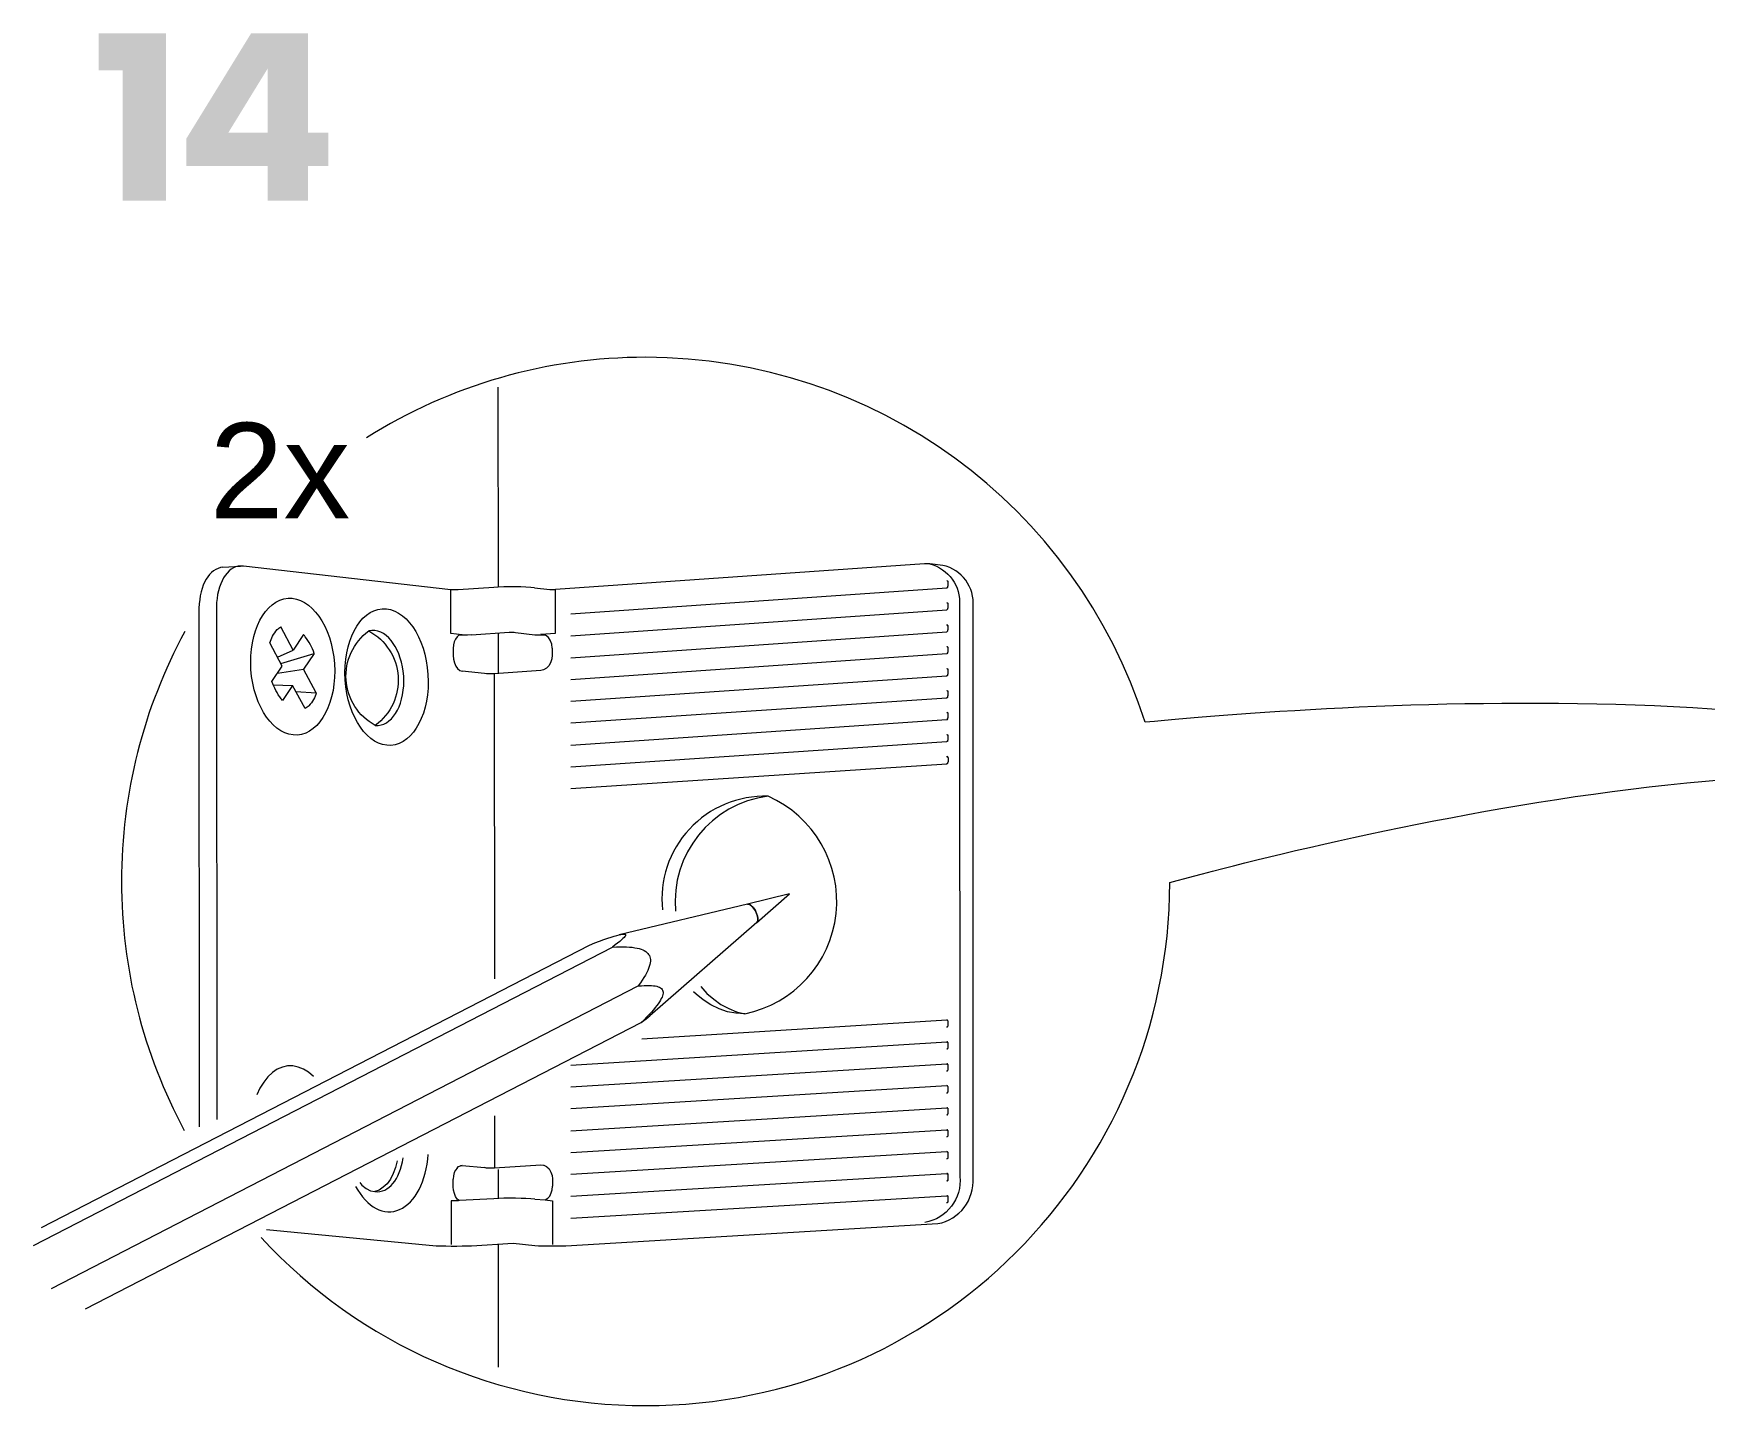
# Model space of a CAD drawing. Header units: metres. Extents: x -11.5 to 7.4, y -3.8 to 5.9.
# Drawn here: x 5.7951 to 6.0726, y -1.0274 to -0.7994 of the extents above; entities that cross this region are included whole.
import ezdxf

# ---------------------------------------------------------------- set-up
doc = ezdxf.new("R2010")
doc.units = ezdxf.units.M
doc.header["$MEASUREMENT"] = 0
doc.layers.add('PDF18_Geometry_Num_Penna__7_Num_Penna__7', color=7, linetype='Continuous', lineweight=18)
doc.layers.add('PDF18_Text_Num_Penna__7_Num_Penna__7', color=7, linetype='Continuous', lineweight=18)
doc.styles.add('GENERATED_STYLE_1', font='')
doc.styles.get('GENERATED_STYLE_1').set_extended_font_data('Arial')

msp = doc.modelspace()

# ---------------------------------------------------------------- hatches: boundary and pattern name
at = {"layer": 'PDF18_Geometry_Num_Penna__7_Num_Penna__7', "linetype": 'Continuous', "lineweight": 18}
msp.add_hatch(color=7, dxfattribs=at).paths.add_polyline_path([(5.8099, -0.80556), (5.8099, -0.82724), (5.81712, -0.82724), (5.81712, -0.79945), (5.80591, -0.79945), (5.80591, -0.80556)])
h = msp.add_hatch(color=7, dxfattribs=at)
h.paths.add_polyline_path([(5.83123, -0.79945), (5.82051, -0.81688), (5.82051, -0.82149), (5.834, -0.82149), (5.834, -0.82724), (5.84071, -0.82724), (5.84071, -0.82149), (5.84406, -0.82149), (5.84406, -0.81596), (5.84071, -0.81596), (5.84071, -0.79945)])
h.paths.add_polyline_path([(5.834, -0.81596), (5.82744, -0.81596), (5.834, -0.80527)], flags=0)

# ---------------------------------------------------------------- linework, layer by layer
at = {"layer": 'PDF18_Geometry_Num_Penna__7_Num_Penna__7', "color": 7, "linetype": 'Continuous', "lineweight": 18, "flags": 128}
for points in [[(5.97973, -0.91386, 0.326341), (5.89678, -0.85325, 0.141943), (5.85043, -0.8666)], [(5.86198, -1.00081), (5.86271, -1.00086), (5.86359, -1.00086), (5.86446, -1.00091), (5.86539, -1.00091), (5.86627, -1.00086), (5.86709, -1.00086), (5.86787, -1.00081), (5.87474, -1.0004), (5.87839, -1.00076), (5.87897, -1.00081), (5.87963, -1.00086), (5.88041, -1.00086), (5.8812, -1.00086), (5.88202, -1.00086), (5.8828, -1.00086), (5.88351, -1.00081), (5.94529, -0.99715, 0.381547), (5.95115, -0.98951), (5.95115, -0.89467, 0.378259), (5.94613, -0.88781), (5.94396, -0.88755), (5.9435, -0.88755), (5.94308, -0.88755)], [(5.94396, -0.88756, -0.36669), (5.9489, -0.89447), (5.94896, -0.9893, -0.394098), (5.94314, -0.99695)], [(5.82023, -0.89881, 0.125421), (5.80972, -0.94031, 0.124935), (5.82015, -0.98166)], [(5.83617, -0.90409), (5.84174, -0.90242, 0.070991), (5.84023, -0.89965, 0.029785), (5.83995, -0.89931), (5.83823, -0.90187), (5.83617, -0.89803)], [(5.85181, -0.89864), (5.85128, -0.89864), (5.85079, -0.8987, -0.551709), (5.85187, -0.91439, -0.550377), (5.85079, -0.8987)], [(5.83814, -0.90776), (5.83646, -0.91025, -0.020759), (5.83622, -0.90995, -0.070506), (5.83468, -0.90712), (5.83642, -0.90455), (5.83435, -0.9007)], [(5.91324, -0.96229, 0.732133), (5.91711, -0.92616, 0.455899), (5.89956, -0.94505)], [(5.8329, -0.99946, 0.20955), (5.89678, -1.02737, 0.413602), (5.98383, -0.94049)]]:
    msp.add_lwpolyline(points, format="xyb", dxfattribs=at)
for points in [[(5.87223, -0.85822), (5.87226, -0.89142)], [(5.82657, -0.88812), (5.82948, -0.88792)], [(5.82998, -0.88792), (5.82971, -0.88792), (5.82948, -0.88792)], [(5.86441, -0.89189), (5.82998, -0.88792)], [(5.94308, -0.88755), (5.8818, -0.89184)], [(5.94679, -0.89033), (5.94686, -0.89039), (5.94695, -0.89044), (5.94695, -0.8906), (5.94695, -0.89127)], [(5.94695, -0.8905), (5.94679, -0.89033)], [(5.86627, -0.89932), (5.86441, -0.89912), (5.86441, -0.89189)], [(5.86565, -0.89189), (5.86528, -0.89189), (5.86481, -0.89189), (5.86441, -0.89189)], [(5.87829, -0.89152), (5.87769, -0.89148), (5.87689, -0.89142), (5.87602, -0.89138), (5.8751, -0.89138), (5.87417, -0.89138), (5.87322, -0.89138), (5.8723, -0.89142), (5.87154, -0.89148), (5.86565, -0.89189)], [(5.87829, -0.89152), (5.88083, -0.89184), (5.88103, -0.89184), (5.88129, -0.89184), (5.88155, -0.89184), (5.8818, -0.89184)], [(5.88016, -0.89942), (5.87974, -0.89927), (5.87934, -0.89922), (5.8818, -0.89906), (5.8818, -0.89184)], [(5.88434, -0.89586), (5.94679, -0.89152)], [(5.94692, -0.89142), (5.94679, -0.89152), (5.94686, -0.89152), (5.94695, -0.89142), (5.94695, -0.89127)], [(5.82258, -0.89489), (5.82264, -0.98107)], [(5.82548, -0.89467), (5.82554, -0.97984)], [(5.88434, -0.89953), (5.94679, -0.89519)], [(5.94695, -0.89416), (5.94679, -0.894)], [(5.94679, -0.89401), (5.94686, -0.89401), (5.94695, -0.89411), (5.94695, -0.89426), (5.94695, -0.89493)], [(5.94692, -0.89509), (5.94679, -0.89519), (5.94686, -0.89513), (5.94695, -0.89503), (5.94695, -0.89493)], [(5.86787, -0.89937), (5.87412, -0.89891)], [(5.87226, -0.89906), (5.87226, -0.90577)], [(5.87412, -0.89891), (5.87438, -0.89891), (5.87463, -0.89891), (5.87494, -0.89891), (5.87514, -0.89896)], [(5.87514, -0.89896), (5.87835, -0.89932)], [(5.8799, -0.89932), (5.87934, -0.89922)], [(5.88434, -0.90314), (5.94679, -0.89886)], [(5.94679, -0.89762), (5.94686, -0.89767), (5.94695, -0.89777), (5.94695, -0.89787), (5.94695, -0.89854)], [(5.94695, -0.89783), (5.94679, -0.89762)], [(5.94692, -0.89876), (5.94679, -0.89886), (5.94686, -0.8988), (5.94695, -0.8987), (5.94695, -0.89854)], [(5.8356, -0.90304), (5.83823, -0.90187)], [(5.86787, -0.89937), (5.8672, -0.89942), (5.86647, -0.89942), (5.86575, -0.89942), (5.86545, -0.89969), (5.86519, -0.90004), (5.86499, -0.90051), (5.86488, -0.90103), (5.86481, -0.90159), (5.86481, -0.90278)], [(5.86596, -0.89937), (5.86627, -0.89932), (5.86601, -0.89937), (5.86574, -0.89942)], [(5.88123, -0.90154), (5.88123, -0.90273), (5.8812, -0.90335), (5.88097, -0.90397), (5.88067, -0.90448), (5.8803, -0.9049), (5.87983, -0.90516), (5.87934, -0.90526), (5.87163, -0.90583)], [(5.87835, -0.89932), (5.87888, -0.89937), (5.87948, -0.89937), (5.88016, -0.89942)], [(5.88123, -0.90154), (5.8812, -0.90087), (5.88093, -0.90024), (5.88063, -0.89979), (5.88016, -0.89942)], [(5.94679, -0.90129), (5.94686, -0.90129), (5.94695, -0.90139), (5.94695, -0.90154), (5.94695, -0.90221)], [(5.94695, -0.90144), (5.94679, -0.90129)], [(5.84174, -0.90242), (5.83995, -0.90507)], [(5.86481, -0.90278), (5.86488, -0.9034), (5.86502, -0.90401), (5.86525, -0.90454), (5.86554, -0.90495), (5.86591, -0.90526), (5.86627, -0.90536)], [(5.88434, -0.90675), (5.94679, -0.90247)], [(5.94692, -0.90237), (5.94679, -0.90247), (5.94686, -0.90247), (5.94695, -0.90237), (5.94695, -0.90221)], [(5.83563, -0.90571), (5.83995, -0.90507)], [(5.84207, -0.909), (5.83995, -0.90507)], [(5.87163, -0.90583), (5.87123, -0.90583), (5.87076, -0.90583), (5.87034, -0.90583), (5.86999, -0.90577), (5.86627, -0.90537)], [(5.87163, -0.90583), (5.87167, -0.9565)], [(5.88434, -0.91037), (5.94679, -0.90614)], [(5.94679, -0.90495), (5.94692, -0.90495), (5.94695, -0.90505), (5.94695, -0.90521), (5.94695, -0.90587)], [(5.94695, -0.9051), (5.94679, -0.90495)], [(5.94695, -0.90604), (5.94679, -0.90614), (5.94692, -0.90608), (5.94695, -0.90598), (5.94695, -0.90587)], [(5.83489, -0.90763), (5.83814, -0.90776)], [(5.84021, -0.91159), (5.83814, -0.90776)], [(5.83868, -0.90876), (5.84207, -0.909)], [(5.88434, -0.91398), (5.94679, -0.9098)], [(5.94679, -0.90857), (5.94692, -0.90861), (5.94695, -0.90871), (5.94695, -0.90882), (5.94695, -0.9095)], [(5.94695, -0.90877), (5.94679, -0.90857)], [(5.94695, -0.9097), (5.94679, -0.9098), (5.94692, -0.90974), (5.94695, -0.90964), (5.94695, -0.9095)], [(5.94679, -0.91222), (5.94692, -0.91222), (5.94695, -0.91232), (5.94695, -0.91249), (5.94695, -0.91315)], [(5.94695, -0.91238), (5.94679, -0.91222)], [(5.94695, -0.91332), (5.94679, -0.91342), (5.94692, -0.91342), (5.94695, -0.91332), (5.94695, -0.91315)], [(5.88434, -0.91765), (5.94679, -0.91342)], [(5.94679, -0.91589), (5.94692, -0.91589), (5.94695, -0.91599), (5.94695, -0.91615), (5.94695, -0.91683)], [(5.94695, -0.91605), (5.94679, -0.91589)], [(5.88434, -0.92126), (5.94679, -0.91708)], [(5.94695, -0.91698), (5.94679, -0.91708), (5.94692, -0.91703), (5.94695, -0.91693), (5.94695, -0.91682)], [(5.88434, -0.92487), (5.94679, -0.92075)], [(5.94679, -0.91951), (5.94692, -0.91955), (5.94695, -0.91966), (5.94701, -0.91977), (5.94701, -0.92043)], [(5.94695, -0.91971), (5.94679, -0.91951)], [(5.94695, -0.92065), (5.94679, -0.92075), (5.94692, -0.92069), (5.94695, -0.92059), (5.94701, -0.92043)], [(5.91524, -0.94711), (5.92065, -0.94239), (5.91368, -0.94406)], [(5.91368, -0.94406), (5.89237, -0.94916)], [(5.88742, -0.95087), (5.88831, -0.95053), (5.8891, -0.95023), (5.88982, -0.94996), (5.89047, -0.94974), (5.89104, -0.94955), (5.89154, -0.94939), (5.89198, -0.94926), (5.89237, -0.94916)], [(5.89237, -0.94916), (5.89266, -0.9491), (5.89291, -0.94905), (5.89311, -0.94904), (5.89326, -0.94905), (5.89336, -0.94908), (5.89342, -0.94914), (5.89344, -0.94922), (5.8934, -0.94933), (5.89331, -0.94946), (5.89318, -0.94963), (5.89299, -0.94981), (5.89275, -0.95003), (5.89247, -0.95027), (5.89212, -0.95055), (5.89172, -0.95086), (5.89126, -0.95121)], [(5.91524, -0.94711), (5.89748, -0.96261)], [(5.79509, -1.00079), (5.89126, -0.95121)], [(5.7964, -0.9978), (5.88742, -0.95087)], [(5.89126, -0.95121), (5.89191, -0.95119), (5.89252, -0.95117), (5.89308, -0.95117), (5.89361, -0.95119), (5.8941, -0.95121), (5.89454, -0.95125), (5.89497, -0.95131), (5.89535, -0.95138), (5.8957, -0.95147), (5.89601, -0.95156), (5.89629, -0.95167), (5.89655, -0.9518), (5.89678, -0.95193), (5.89697, -0.95209), (5.89714, -0.95225), (5.89727, -0.95243), (5.89739, -0.95262), (5.89748, -0.95284), (5.89753, -0.95306), (5.89755, -0.9533), (5.89755, -0.95356), (5.89752, -0.95382), (5.89747, -0.95411), (5.89738, -0.95443), (5.89727, -0.95476), (5.89712, -0.9551), (5.89694, -0.95546), (5.89673, -0.95585), (5.89649, -0.95626), (5.89621, -0.9567), (5.8959, -0.95716), (5.89555, -0.95765)], [(5.89555, -0.95765), (5.89608, -0.95762), (5.89655, -0.95758), (5.89699, -0.95757), (5.89739, -0.95757), (5.89775, -0.95759), (5.89808, -0.95762), (5.89837, -0.95767), (5.89864, -0.95773), (5.89887, -0.95781), (5.89907, -0.95789), (5.89924, -0.95799), (5.89938, -0.95811), (5.89949, -0.95823), (5.89958, -0.95837), (5.89964, -0.95853), (5.89967, -0.9587), (5.89967, -0.95888), (5.89964, -0.95908), (5.89958, -0.95929), (5.89949, -0.95953), (5.89937, -0.95977), (5.89923, -0.96004), (5.89906, -0.96032), (5.89885, -0.96061), (5.89862, -0.96093), (5.89835, -0.96127), (5.89806, -0.96162), (5.89772, -0.962), (5.89735, -0.96239), (5.89695, -0.96282), (5.8965, -0.96327), (5.89601, -0.96375)], [(5.7981, -1.0079), (5.89555, -0.95765)], [(5.90591, -0.95776), (5.90695, -0.9589), (5.90808, -0.95988), (5.90926, -0.96075), (5.91056, -0.96142), (5.91184, -0.96195), (5.91324, -0.96229), (5.91175, -0.96219), (5.91035, -0.96195), (5.90896, -0.96148), (5.90762, -0.9608), (5.90631, -0.95998), (5.90515, -0.95905), (5.90472, -0.95863)], [(5.89601, -0.96375), (5.89646, -0.96341), (5.89686, -0.96311), (5.89719, -0.96284), (5.89748, -0.96261)], [(5.80373, -1.01132), (5.89601, -0.96375)], [(5.89611, -0.96646), (5.94679, -0.96329)], [(5.94701, -0.96354), (5.94695, -0.96344), (5.94692, -0.96334), (5.94679, -0.96329)], [(5.94679, -0.96329), (5.94701, -0.96349)], [(5.94679, -0.96453), (5.94692, -0.96446), (5.94695, -0.96436), (5.94701, -0.96422), (5.94701, -0.96354)], [(5.94695, -0.96441), (5.94679, -0.96453)], [(5.88434, -0.97082), (5.94679, -0.96695)], [(5.94701, -0.9672), (5.94695, -0.96705), (5.94692, -0.96695), (5.94679, -0.96695)], [(5.94679, -0.96695), (5.94701, -0.9671)], [(5.94679, -0.96813), (5.94692, -0.96813), (5.94695, -0.96803), (5.94701, -0.96787), (5.94701, -0.9672)], [(5.94695, -0.96803), (5.94679, -0.96813)], [(5.83818, -0.97092), (5.83731, -0.97092), (5.83643, -0.97113), (5.83557, -0.97149), (5.83477, -0.97206), (5.83401, -0.97279), (5.83335, -0.97366), (5.83271, -0.97464), (5.83219, -0.97577)], [(5.84159, -0.97273), (5.84077, -0.97201), (5.83993, -0.97149), (5.83906, -0.97113), (5.83818, -0.97092)], [(5.88434, -0.97443), (5.94679, -0.97062)], [(5.94701, -0.97086), (5.94695, -0.97072), (5.94692, -0.97062), (5.94679, -0.97062)], [(5.94679, -0.97062), (5.94701, -0.97077)], [(5.94679, -0.97181), (5.94692, -0.97174), (5.94695, -0.97164), (5.94701, -0.97154), (5.94701, -0.97086)], [(5.88434, -0.97804), (5.94679, -0.97423)], [(5.94695, -0.97169), (5.94679, -0.97181)], [(5.94701, -0.97449), (5.94695, -0.97439), (5.94692, -0.97427), (5.94679, -0.97423)], [(5.94679, -0.97423), (5.94701, -0.97443)], [(5.94679, -0.97547), (5.94692, -0.97542), (5.94695, -0.97531), (5.94701, -0.97515), (5.94701, -0.97449)], [(5.94695, -0.97537), (5.94679, -0.97547)], [(5.87168, -0.97922), (5.87169, -0.98791)], [(5.88434, -0.98171), (5.94679, -0.9779)], [(5.94679, -0.97789), (5.94701, -0.97804)], [(5.94701, -0.97814), (5.94695, -0.978), (5.94692, -0.9779), (5.94679, -0.9779)], [(5.94679, -0.97908), (5.94692, -0.97908), (5.94695, -0.97897), (5.94701, -0.97883), (5.94701, -0.97814)], [(5.94695, -0.97897), (5.94679, -0.97908)], [(5.88434, -0.98532), (5.94679, -0.98155)], [(5.94701, -0.98182), (5.94695, -0.98165), (5.94692, -0.98155), (5.94679, -0.98155)], [(5.94679, -0.98155), (5.94701, -0.98171)], [(5.94679, -0.98275), (5.94692, -0.9827), (5.94695, -0.9826), (5.94701, -0.98248), (5.94701, -0.98182)], [(5.88434, -0.98893), (5.94679, -0.98517)], [(5.94695, -0.98265), (5.94679, -0.98275)], [(5.94701, -0.98542), (5.94701, -0.98532), (5.94692, -0.98522), (5.94679, -0.98517)], [(5.94679, -0.98517), (5.94701, -0.98537)], [(5.85548, -0.98672), (5.85521, -0.98781), (5.85486, -0.98884), (5.85439, -0.98976), (5.85383, -0.99054), (5.8532, -0.99111), (5.85253, -0.99157), (5.85181, -0.99182)], [(5.86545, -0.98791), (5.86519, -0.98827), (5.86499, -0.98868), (5.86488, -0.9892), (5.86481, -0.98976)], [(5.86545, -0.98791), (5.86571, -0.98765), (5.86601, -0.98755), (5.86632, -0.98749), (5.86999, -0.98785)], [(5.86632, -0.98749), (5.86601, -0.98755)], [(5.87937, -0.98744), (5.87169, -0.98791), (5.87127, -0.98791), (5.87081, -0.98791), (5.87034, -0.98791), (5.86999, -0.98785)], [(5.88036, -0.98769), (5.8799, -0.98749), (5.87937, -0.98744)], [(5.87983, -0.98749), (5.87937, -0.98744)], [(5.88036, -0.98769), (5.88073, -0.98805), (5.88103, -0.98858), (5.88123, -0.98915), (5.88129, -0.98971), (5.88129, -0.99095)], [(5.94679, -0.98641), (5.94692, -0.98635), (5.94701, -0.98625), (5.94701, -0.98611), (5.94701, -0.98542)], [(5.94695, -0.98631), (5.94679, -0.98641)], [(5.84928, -0.99034), (5.84965, -0.99075), (5.85037, -0.99132), (5.85108, -0.99168), (5.85181, -0.99182)], [(5.86581, -0.99333), (5.86548, -0.99307), (5.86519, -0.99266), (5.86502, -0.99214), (5.86488, -0.99157), (5.86481, -0.99101), (5.86481, -0.98976)], [(5.87226, -0.98817), (5.87226, -0.99297)], [(5.88434, -0.99256), (5.94679, -0.98884)], [(5.94701, -0.9891), (5.94701, -0.98893), (5.94692, -0.98884), (5.94679, -0.98884)], [(5.94679, -0.98884), (5.94701, -0.98898)], [(5.94679, -0.99002), (5.94692, -0.99002), (5.94701, -0.98992), (5.94701, -0.98976), (5.94701, -0.9891)], [(5.94695, -0.98992), (5.94679, -0.99002)], [(5.86446, -0.99338), (5.86446, -1.0006)], [(5.86565, -0.99338), (5.86528, -0.99338), (5.86488, -0.99338), (5.86446, -0.99338)], [(5.86581, -0.99333), (5.86565, -0.99338)], [(5.87835, -0.99307), (5.87769, -0.99302), (5.87689, -0.99297), (5.87607, -0.99297), (5.87514, -0.99292), (5.87417, -0.99292), (5.87322, -0.99292), (5.87236, -0.99297), (5.87154, -0.99302), (5.86581, -0.99333)], [(5.87835, -0.99307), (5.8801, -0.99322), (5.8805, -0.99292), (5.88083, -0.99256), (5.88109, -0.99204), (5.88123, -0.99152), (5.88129, -0.99095)], [(5.8801, -0.99322), (5.88129, -0.99338), (5.88129, -1.0006)], [(5.88434, -0.99622), (5.94679, -0.99251)], [(5.94701, -0.99276), (5.94701, -0.99261), (5.94692, -0.99251), (5.94679, -0.99251)], [(5.94679, -0.99251), (5.94701, -0.99266)], [(5.94679, -0.99368), (5.94692, -0.99363), (5.94701, -0.99353), (5.94701, -0.99343), (5.94701, -0.99276)], [(5.94695, -0.99358), (5.94679, -0.99368)], [(5.83379, -0.9981), (5.86198, -1.00081)], [(5.87226, -1.00055), (5.87227, -1.02099)]]:
    msp.add_lwpolyline(points, dxfattribs=at)
for points in [[(5.9154, -0.94647), (5.91534, -0.94606), (5.91519, -0.94563), (5.91499, -0.94519), (5.91474, -0.94479), (5.91445, -0.94445), (5.91417, -0.9442), (5.91391, -0.94408), (5.91368, -0.94406), (5.91391, -0.94408), (5.91417, -0.9442), (5.91445, -0.94445), (5.91474, -0.94479), (5.91499, -0.94519), (5.91519, -0.94563), (5.91534, -0.94606)], [(5.91524, -0.94711), (5.91535, -0.94696), (5.9154, -0.94674), (5.9154, -0.94647), (5.9154, -0.94674), (5.91535, -0.94696)]]:
    msp.add_lwpolyline(points, close=True, dxfattribs=at)
at = {"layer": 'PDF18_Geometry_Num_Penna__7_Num_Penna__7', "color": 7, "linetype": 'Continuous', "lineweight": 18}
msp.add_arc((5.91931, -0.94366), 0.01764, 97.1847, 185.2267, dxfattribs=at)
for centre, major_axis, ratio, start_param, end_param in [((5.82806, -0.89751), (-0.00183, 0.00934), 0.553179, 6.218135, 7.463217), ((5.82962, -0.89502), (-0.00017, 0.0071), 0.582383, 6.277154, 7.79101), ((5.85181, -0.90651), (-0.00051, 0.00788), 0.605438, 3.047774, 6.176369), ((5.85371, -0.98365), (-0.00071, 0.01152), 0.602721, 2.219598, 4.501735), ((5.85039, -0.98038), (-0.00237, 0.0114), 0.514607, 2.983379, 4.072379)]:
    msp.add_ellipse(centre, major_axis=major_axis, ratio=ratio, start_param=start_param, end_param=end_param, dxfattribs=at)
for centre, major_axis, ratio in [((5.83815, -0.90463), (-0.00078, 0.01136), 0.610423), ((5.85374, -0.90636), (-0.00073, 0.01134), 0.606455)]:
    msp.add_ellipse(centre, major_axis=major_axis, ratio=ratio, dxfattribs=at)
for points in [[(5.83435, -0.9007), (5.83456, -0.89992), (5.83498, -0.89916), (5.83559, -0.89847)], [(5.83559, -0.89847), (5.83575, -0.8983), (5.83594, -0.89815), (5.83617, -0.89803)], [(6.1464, -0.93317), (6.11752, -0.90329), (6.01193, -0.9108), (5.97973, -0.91386)], [(5.84207, -0.909), (5.84185, -0.90975), (5.84144, -0.91047), (5.84085, -0.91113)], [(5.98383, -0.94049), (6.00827, -0.93379), (6.10933, -0.90825), (6.1464, -0.93317)], [(5.84085, -0.91113), (5.84069, -0.91131), (5.84046, -0.91147), (5.84021, -0.91159)], [(5.9139, -0.94407), (5.9139, -0.94407), (5.91543, -0.94472), (5.91541, -0.94708)]]:
    msp.add_open_spline(points, degree=3, dxfattribs=at)

# ---------------------------------------------------------------- texts
at = {"layer": 'PDF18_Text_Num_Penna__7_Num_Penna__7', "color": 7, "linetype": 'Continuous', "lineweight": 18, "insert": (5.82434, -0.87997), "char_height": 0.015829, "attachment_point": 7, "style": 'GENERATED_STYLE_1'}
msp.add_mtext('\\A1;{\\pql;\\fArial|b0|i0|c0|p34;2x}', dxfattribs=at)

doc.saveas('drawing.dxf')
